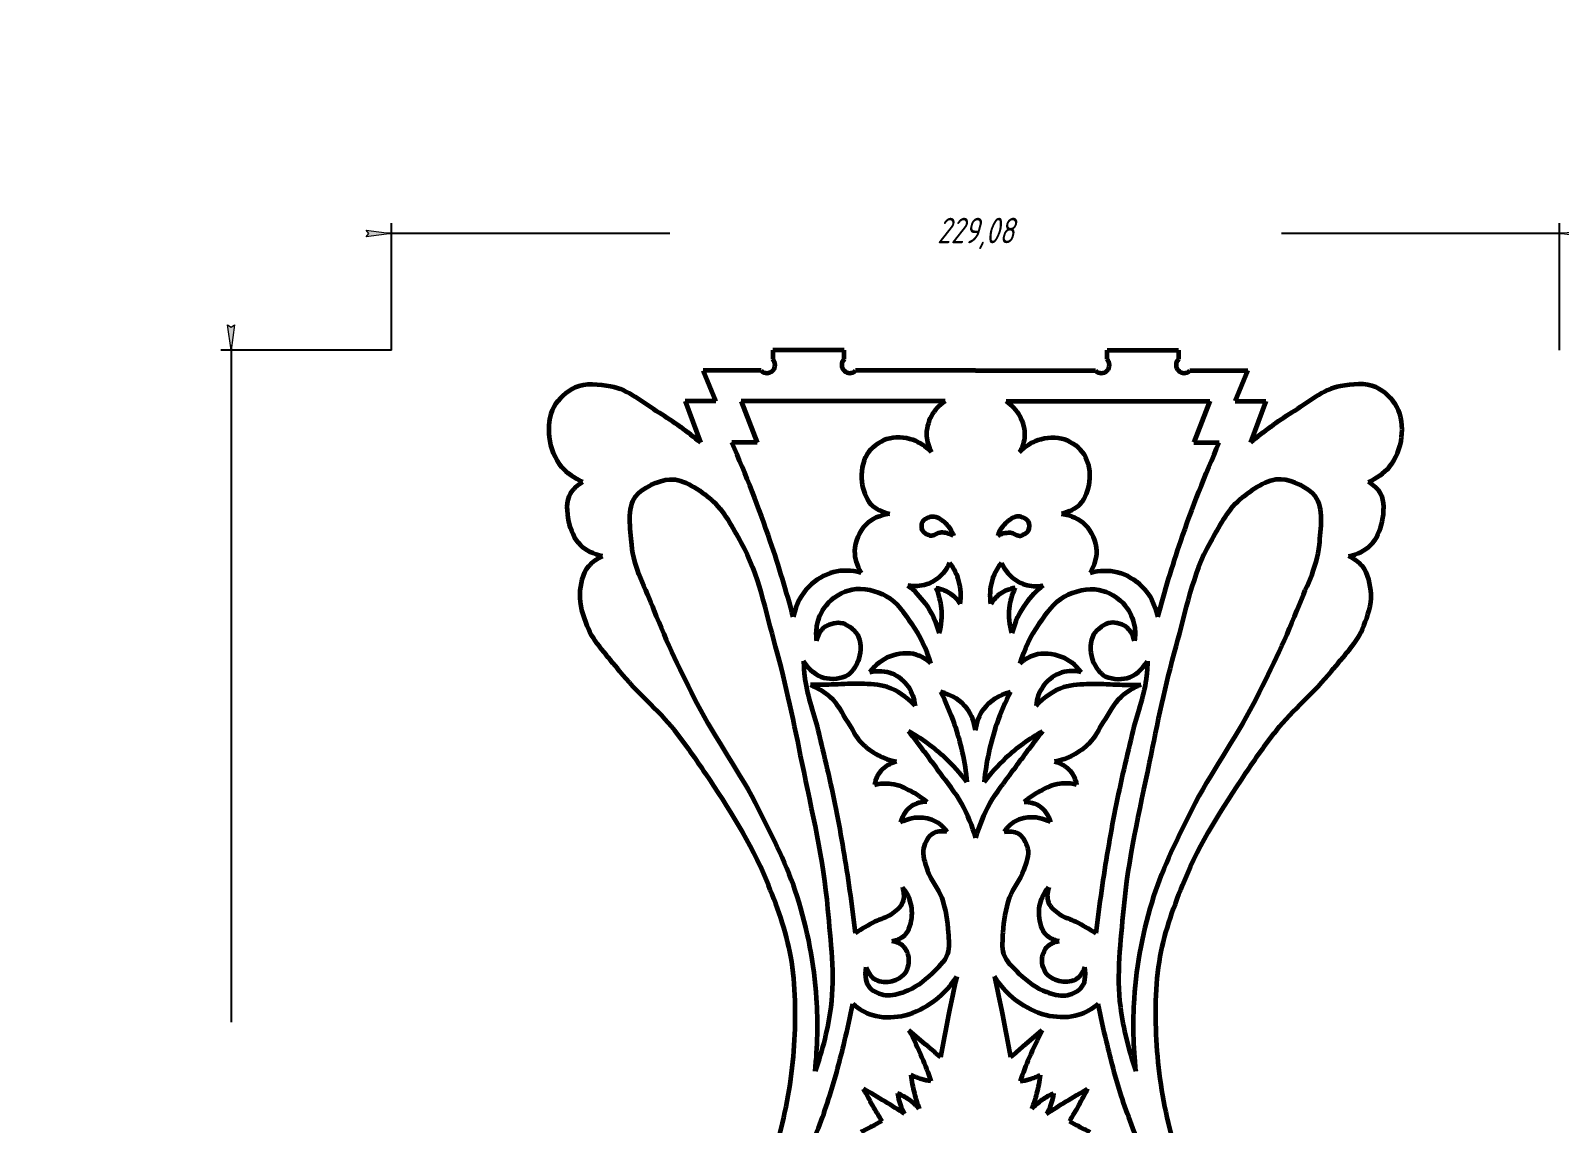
# Model space of a CAD drawing. Header units: millimetres. Extents: x -63 to 541, y 21 to 463.
# Drawn here: x -62.5 to 237.4, y 248.3 to 462.7 of the extents above; entities that cross this region are included whole.
import ezdxf

# ---------------------------------------------------------------- set-up
doc = ezdxf.new("R2010")
doc.units = ezdxf.units.MM
doc.linetypes.add('K5LT32769', pattern=[0])
doc.linetypes.add('K5LT_THIN', pattern=[0])
doc.styles.add('KDIMTEXTSTYLE', font='GOST_AU.SHX', dxfattribs={"width": 0.96, "oblique": 15, "height": 5})
doc.dimstyles.new('KDIMSTYLE (1.00)', dxfattribs={"dimtxt": 5, "dimasz": 1, "dimexe": 2, "dimexo": 0, "dimgap": 1, "dimtad": 1, "dimtxsty": 'KDIMTEXTSTYLE', "dimsah": 1, "dimcen": 0, "dimdle": 1, "dimadec": 0, "dimazin": 0, "dimtfac": 0.667, "dimtmove": 0, "dimatfit": 3, "dimfxl": 1, "dimtvp": 1, "dimtolj": 1, "dimtzin": 0, "dimarcsym": 0})

# ---------------------------------------------------------------- blocks, each defined once
blk = doc.blocks.new('KDIMARROW_01')
blk.add_hatch(color=0).paths.add_polyline_path([(0, 0), (-5, 0.66), (-4.5, 0), (-5, -0.66)])
at = {"color": 0, "linetype": 'K5LT_THIN', "lineweight": 18}
for p, q in [((-4.5, 0), (-5, 0.66)), ((-5, 0.66), (0, 0)), ((0, 0), (-5, -0.66)), ((-5, -0.66), (-4.5, 0)), ((0, 0), (-1, 0))]:
    blk.add_line(p, q, dxfattribs=at)

msp = doc.modelspace()

# ---------------------------------------------------------------- linework, layer by layer
at = {"color": 30, "linetype": 'K5LT32769', "lineweight": 60, "true_color": 0xff8000}
for p, q in [((97.06, 399.944), (83.06, 399.944)), ((83.06, 399.944), (83.06, 398.189)), ((97.06, 398.189), (97.06, 399.944)), ((148.648, 398.189), (148.648, 399.944)), ((148.648, 399.944), (162.648, 399.944)), ((162.648, 399.944), (162.648, 398.189)), ((69.431, 395.944), (71.926, 389.942)), ((80.815, 395.944), (69.431, 395.944)), ((122.854, 395.944), (99.305, 395.944)), ((122.854, 395.944), (146.402, 395.944)), ((164.893, 395.944), (176.276, 395.944)), ((176.276, 395.944), (173.781, 389.942)), ((71.926, 389.942), (65.926, 389.942)), ((65.926, 389.942), (68.926, 381.854)), ((116.87, 389.942), (76.87, 389.942)), ((76.87, 389.942), (80.03, 381.854)), ((128.837, 389.942), (168.837, 389.942)), ((168.837, 389.942), (165.677, 381.854)), ((173.781, 389.942), (179.781, 389.942)), ((179.781, 389.942), (176.781, 381.854)), ((80.03, 381.854), (75.03, 381.854)), ((165.677, 381.854), (170.677, 381.854))]:
    msp.add_line(p, q, dxfattribs=at)
for centre, start, end in [((81.937, 397.067), 225, 45), ((98.182, 397.067), 135, 315), ((147.525, 397.067), 225, 45), ((163.77, 397.067), 135, 315)]:
    msp.add_arc(centre, 1.587, start, end, dxfattribs=at)
for points, knots in [([(45.789, 374.127), (44.123, 374.841), (42.769, 375.805), (41.728, 377.019), (40.402, 378.563), (39.501, 380.844), (39.266, 382.865), (39.043, 384.789), (39.283, 387.159), (40.189, 388.833), (41.038, 390.402), (42.708, 391.975), (44.312, 392.71), (46.283, 393.613), (49.057, 393.289), (51.265, 392.895), (54.71, 392.28), (57.753, 389.654), (60.803, 387.726), (63.621, 385.944), (66.329, 383.986), (68.926, 381.854)], [0, 0, 0, 0, 1, 1, 1, 2, 2, 2, 3, 3, 3, 4, 4, 4, 5, 5, 5, 6, 6, 6, 7, 7, 7, 7]), ([(199.919, 374.127), (201.584, 374.841), (202.938, 375.805), (203.98, 377.019), (205.305, 378.563), (206.207, 380.844), (206.441, 382.865), (206.665, 384.789), (206.424, 387.159), (205.518, 388.833), (204.669, 390.402), (202.999, 391.975), (201.395, 392.71), (199.424, 393.613), (196.651, 393.289), (194.442, 392.895), (190.997, 392.28), (187.954, 389.654), (184.904, 387.726), (182.086, 385.944), (179.379, 383.986), (176.781, 381.854)], [0, 0, 0, 0, 1, 1, 1, 2, 2, 2, 3, 3, 3, 4, 4, 4, 5, 5, 5, 6, 6, 6, 7, 7, 7, 7]), ([(116.87, 389.942), (115.695, 389.139), (114.806, 388.182), (114.202, 387.073), (113.569, 385.911), (113.157, 384.401), (113.242, 383.085), (113.308, 382.043), (113.628, 381.01), (114.202, 379.984)], [0, 0, 0, 0, 1, 1, 1, 2, 2, 2, 3, 3, 3, 3]), ([(128.837, 389.942), (130.012, 389.139), (130.902, 388.182), (131.506, 387.073), (132.138, 385.911), (132.55, 384.401), (132.466, 383.085), (132.399, 382.043), (132.079, 381.01), (131.506, 379.984)], [0, 0, 0, 0, 1, 1, 1, 2, 2, 2, 3, 3, 3, 3]), ([(87.102, 347.642), (85.763, 352.645), (84.262, 357.593), (82.598, 362.484), (80.367, 369.042), (77.845, 375.498), (75.03, 381.854)], [0, 0, 0, 0, 1, 1, 1, 2, 2, 2, 2]), ([(114.202, 379.984), (113.102, 381.111), (111.896, 381.899), (110.583, 382.347), (109.013, 382.883), (106.953, 383.013), (105.415, 382.495), (103.973, 382.009), (102.397, 380.807), (101.575, 379.541), (100.643, 378.106), (100.326, 375.89), (100.541, 374.151), (100.729, 372.63), (101.333, 370.791), (102.387, 369.72), (103.279, 368.814), (104.485, 368.199), (106.005, 367.874)], [0, 0, 0, 0, 1, 1, 1, 2, 2, 2, 3, 3, 3, 4, 4, 4, 5, 5, 5, 6, 6, 6, 6]), ([(131.506, 379.984), (132.605, 381.111), (133.812, 381.899), (135.124, 382.347), (136.695, 382.883), (138.754, 383.013), (140.293, 382.495), (141.734, 382.009), (143.31, 380.807), (144.133, 379.541), (145.064, 378.106), (145.381, 375.89), (145.166, 374.151), (144.979, 372.63), (144.374, 370.791), (143.32, 369.72), (142.428, 368.814), (141.222, 368.199), (139.702, 367.874)], [0, 0, 0, 0, 1, 1, 1, 2, 2, 2, 3, 3, 3, 4, 4, 4, 5, 5, 5, 6, 6, 6, 6]), ([(158.605, 347.642), (159.944, 352.645), (161.446, 357.593), (163.11, 362.484), (165.34, 369.042), (167.863, 375.498), (170.677, 381.854)], [0, 0, 0, 0, 1, 1, 1, 2, 2, 2, 2]), ([(49.699, 359.563), (47.895, 359.919), (46.448, 360.63), (45.358, 361.697), (44.186, 362.844), (43.424, 364.731), (43.081, 366.374), (42.72, 368.106), (42.523, 370.378), (43.389, 371.85), (43.911, 372.738), (44.711, 373.497), (45.789, 374.127)], [0, 0, 0, 0, 1, 1, 1, 2, 2, 2, 3, 3, 3, 4, 4, 4, 4]), ([(91.382, 258.557), (92.867, 262.694), (93.888, 266.879), (94.444, 271.113), (95.276, 277.436), (94.401, 284.012), (93.832, 290.405), (92.975, 300.035), (90.725, 309.546), (88.779, 319.038), (87.213, 326.677), (85.681, 334.351), (83.573, 341.852), (81.641, 348.727), (80.313, 356.041), (76.836, 362.216), (75.177, 365.163), (73.554, 368.523), (71.018, 370.638), (68.778, 372.505), (65.602, 374.75), (62.903, 374.619), (60.653, 374.509), (57.509, 372.982), (56.166, 371.25), (54.467, 369.06), (55.124, 364.854), (55.4, 361.757), (55.795, 357.332), (58.189, 353.114), (59.84, 348.895), (62.276, 342.672), (65.203, 336.617), (68.262, 330.674), (71.931, 323.545), (76.772, 317.019), (80.358, 309.851), (83.124, 304.321), (85.998, 298.719), (87.86, 292.855), (89.908, 286.409), (91.25, 279.553), (91.688, 272.797), (91.994, 268.084), (91.892, 263.338), (91.382, 258.557)], [0, 0, 0, 0, 1, 1, 1, 2, 2, 2, 3, 3, 3, 4, 4, 4, 5, 5, 5, 6, 6, 6, 7, 7, 7, 8, 8, 8, 9, 9, 9, 10, 10, 10, 11, 11, 11, 12, 12, 12, 13, 13, 13, 14, 14, 14, 15, 15, 15, 15]), ([(154.325, 258.557), (152.84, 262.694), (151.82, 266.879), (151.263, 271.113), (150.432, 277.436), (151.307, 284.012), (151.875, 290.405), (152.732, 300.035), (154.983, 309.546), (156.928, 319.038), (158.494, 326.677), (160.026, 334.351), (162.134, 341.852), (164.067, 348.727), (165.395, 356.041), (168.871, 362.216), (170.53, 365.163), (172.153, 368.523), (174.69, 370.638), (176.929, 372.505), (180.105, 374.75), (182.805, 374.619), (185.054, 374.509), (188.199, 372.982), (189.542, 371.25), (191.24, 369.06), (190.584, 364.854), (190.307, 361.757), (189.912, 357.332), (187.518, 353.114), (185.867, 348.895), (183.432, 342.672), (180.505, 336.617), (177.446, 330.674), (173.776, 323.545), (168.936, 317.019), (165.35, 309.851), (162.583, 304.321), (159.71, 298.719), (157.847, 292.855), (155.8, 286.409), (154.457, 279.553), (154.019, 272.797), (153.714, 268.084), (153.816, 263.338), (154.325, 258.557)], [0, 0, 0, 0, 1, 1, 1, 2, 2, 2, 3, 3, 3, 4, 4, 4, 5, 5, 5, 6, 6, 6, 7, 7, 7, 8, 8, 8, 9, 9, 9, 10, 10, 10, 11, 11, 11, 12, 12, 12, 13, 13, 13, 14, 14, 14, 15, 15, 15, 15]), ([(196.009, 359.563), (197.813, 359.919), (199.26, 360.63), (200.349, 361.697), (201.521, 362.844), (202.284, 364.731), (202.626, 366.374), (202.987, 368.106), (203.184, 370.378), (202.318, 371.85), (201.796, 372.738), (200.996, 373.497), (199.919, 374.127)], [0, 0, 0, 0, 1, 1, 1, 2, 2, 2, 3, 3, 3, 4, 4, 4, 4]), ([(106.005, 367.874), (104.036, 367.568), (102.485, 366.854), (101.353, 365.733), (100.11, 364.501), (99.171, 362.329), (99.138, 360.564), (99.112, 359.163), (99.531, 357.735), (100.393, 356.281)], [0, 0, 0, 0, 1, 1, 1, 2, 2, 2, 3, 3, 3, 3]), ([(118.508, 363.574), (118.17, 364.542), (117.671, 365.337), (117.012, 365.96), (116.322, 366.612), (115.282, 367.413), (114.412, 367.349), (113.773, 367.301), (112.784, 366.9), (112.489, 366.352), (112.252, 365.91), (112.226, 365.064), (112.454, 364.607), (112.695, 364.123), (113.437, 363.683), (113.985, 363.574), (114.633, 363.446), (115.383, 364.155), (116.086, 364.18), (116.889, 364.208), (117.696, 364.006), (118.508, 363.574)], [0, 0, 0, 0, 1, 1, 1, 2, 2, 2, 3, 3, 3, 4, 4, 4, 5, 5, 5, 6, 6, 6, 7, 7, 7, 7]), ([(127.2, 363.574), (127.538, 364.542), (128.036, 365.337), (128.696, 365.96), (129.386, 366.612), (130.425, 367.413), (131.295, 367.349), (131.934, 367.301), (132.924, 366.9), (133.218, 366.352), (133.455, 365.91), (133.482, 365.064), (133.254, 364.607), (133.012, 364.123), (132.27, 363.683), (131.722, 363.574), (131.074, 363.446), (130.325, 364.155), (129.621, 364.18), (128.818, 364.208), (128.011, 364.006), (127.2, 363.574)], [0, 0, 0, 0, 1, 1, 1, 2, 2, 2, 3, 3, 3, 4, 4, 4, 5, 5, 5, 6, 6, 6, 7, 7, 7, 7]), ([(139.702, 367.874), (141.671, 367.568), (143.222, 366.854), (144.354, 365.733), (145.597, 364.501), (146.537, 362.329), (146.569, 360.564), (146.595, 359.163), (146.177, 357.735), (145.314, 356.281)], [0, 0, 0, 0, 1, 1, 1, 2, 2, 2, 3, 3, 3, 3]), ([(36.844, 186.795), (39.062, 187.351), (41.189, 188.084), (43.225, 188.994), (47.676, 190.982), (51.535, 194.339), (55.286, 197.486), (59.724, 201.208), (63.98, 205.39), (67.47, 209.977), (71.656, 215.48), (74.645, 221.994), (77.561, 228.314), (80.234, 234.108), (82.817, 240.072), (84.453, 246.22), (85.952, 251.854), (86.927, 257.753), (87.283, 263.573), (87.638, 269.362), (87.646, 275.366), (86.607, 281.048), (85.677, 286.126), (83.842, 291.149), (81.868, 295.94), (78.826, 303.324), (74.399, 310.201), (69.931, 316.861), (67.992, 319.751), (66.004, 322.632), (63.839, 325.353), (60.548, 329.488), (56.327, 332.864), (53.035, 336.999), (50.767, 339.847), (47.96, 342.561), (46.671, 345.903), (45.922, 347.844), (45.158, 350.06), (45.268, 352.105), (45.367, 353.945), (45.788, 356.186), (46.966, 357.569), (47.663, 358.387), (48.574, 359.052), (49.699, 359.563)], [0, 0, 0, 0, 1, 1, 1, 2, 2, 2, 3, 3, 3, 4, 4, 4, 5, 5, 5, 6, 6, 6, 7, 7, 7, 8, 8, 8, 9, 9, 9, 10, 10, 10, 11, 11, 11, 12, 12, 12, 13, 13, 13, 14, 14, 14, 15, 15, 15, 15]), ([(117.76, 358.268), (117.38, 357.376), (116.882, 356.605), (116.264, 355.954), (115.442, 355.088), (114.294, 354.348), (113.166, 353.995), (112.069, 353.652), (110.882, 353.593), (109.605, 353.817)], [0, 0, 0, 0, 1, 1, 1, 2, 2, 2, 3, 3, 3, 3]), ([(119.825, 350.185), (120.061, 351.738), (119.99, 353.21), (119.611, 354.601), (119.26, 355.893), (118.642, 357.116), (117.76, 358.268)], [0, 0, 0, 0, 1, 1, 1, 2, 2, 2, 2]), ([(125.882, 350.185), (125.646, 351.738), (125.717, 353.21), (126.096, 354.601), (126.448, 355.893), (127.065, 357.116), (127.948, 358.268)], [0, 0, 0, 0, 1, 1, 1, 2, 2, 2, 2]), ([(127.948, 358.268), (128.327, 357.376), (128.826, 356.605), (129.443, 355.954), (130.265, 355.088), (131.414, 354.348), (132.541, 353.995), (133.638, 353.652), (134.825, 353.593), (136.102, 353.817)], [0, 0, 0, 0, 1, 1, 1, 2, 2, 2, 3, 3, 3, 3]), ([(208.863, 186.795), (206.646, 187.351), (204.519, 188.084), (202.482, 188.994), (198.031, 190.982), (194.173, 194.339), (190.421, 197.486), (185.984, 201.208), (181.728, 205.39), (178.238, 209.977), (174.052, 215.48), (171.063, 221.994), (168.146, 228.314), (165.473, 234.108), (162.89, 240.072), (161.255, 246.22), (159.756, 251.854), (158.781, 257.753), (158.424, 263.573), (158.069, 269.362), (158.061, 275.366), (159.101, 281.048), (160.03, 286.126), (161.865, 291.149), (163.839, 295.94), (166.881, 303.324), (171.308, 310.201), (175.776, 316.861), (177.715, 319.751), (179.703, 322.632), (181.868, 325.353), (185.159, 329.488), (189.38, 332.864), (192.672, 336.999), (194.94, 339.847), (197.748, 342.561), (199.036, 345.903), (199.785, 347.844), (200.549, 350.06), (200.439, 352.105), (200.341, 353.945), (199.92, 356.186), (198.741, 357.569), (198.044, 358.387), (197.134, 359.052), (196.009, 359.563)], [0, 0, 0, 0, 1, 1, 1, 2, 2, 2, 3, 3, 3, 4, 4, 4, 5, 5, 5, 6, 6, 6, 7, 7, 7, 8, 8, 8, 9, 9, 9, 10, 10, 10, 11, 11, 11, 12, 12, 12, 13, 13, 13, 14, 14, 14, 15, 15, 15, 15]), ([(100.393, 356.281), (98.476, 356.801), (96.679, 356.851), (95.003, 356.429), (93.275, 355.994), (91.466, 354.879), (90.203, 353.623), (88.674, 352.101), (87.64, 350.107), (87.102, 347.642)], [0, 0, 0, 0, 1, 1, 1, 2, 2, 2, 3, 3, 3, 3]), ([(145.314, 356.281), (147.231, 356.801), (149.028, 356.851), (150.704, 356.429), (152.432, 355.994), (154.242, 354.879), (155.504, 353.623), (157.034, 352.101), (158.067, 350.107), (158.605, 347.642)], [0, 0, 0, 0, 1, 1, 1, 2, 2, 2, 3, 3, 3, 3]), ([(114.083, 338.506), (113.234, 341.348), (112.003, 343.932), (110.391, 346.259), (109.01, 348.253), (107.455, 350.564), (105.407, 351.674), (103.489, 352.714), (100.738, 353.4), (98.638, 352.966), (96.795, 352.586), (94.669, 351.335), (93.469, 349.828), (92.6, 348.737), (91.921, 347.238), (91.685, 345.828), (91.529, 344.898), (91.496, 343.95), (91.685, 342.936)], [0, 0, 0, 0, 1, 1, 1, 2, 2, 2, 3, 3, 3, 4, 4, 4, 5, 5, 5, 6, 6, 6, 6]), ([(109.605, 353.817), (110.903, 352.779), (112.019, 351.616), (112.952, 350.327), (114.207, 348.595), (115.133, 346.637), (115.73, 344.452)], [0, 0, 0, 0, 1, 1, 1, 2, 2, 2, 2]), ([(115.73, 344.452), (116.204, 346.106), (116.358, 347.732), (116.193, 349.33), (116.053, 350.68), (115.685, 352.009), (115.089, 353.319)], [0, 0, 0, 0, 1, 1, 1, 2, 2, 2, 2]), ([(115.089, 353.319), (116.207, 353.15), (117.181, 352.77), (118.009, 352.179), (118.722, 351.671), (119.327, 351.006), (119.825, 350.185)], [0, 0, 0, 0, 1, 1, 1, 2, 2, 2, 2]), ([(130.618, 353.319), (129.5, 353.15), (128.527, 352.77), (127.698, 352.179), (126.986, 351.671), (126.38, 351.006), (125.882, 350.185)], [0, 0, 0, 0, 1, 1, 1, 2, 2, 2, 2]), ([(129.977, 344.452), (129.503, 346.106), (129.349, 347.732), (129.515, 349.33), (129.654, 350.68), (130.022, 352.009), (130.618, 353.319)], [0, 0, 0, 0, 1, 1, 1, 2, 2, 2, 2]), ([(136.102, 353.817), (134.804, 352.779), (133.689, 351.616), (132.755, 350.327), (131.5, 348.595), (130.574, 346.637), (129.977, 344.452)], [0, 0, 0, 0, 1, 1, 1, 2, 2, 2, 2]), ([(131.624, 338.506), (132.474, 341.348), (133.705, 343.932), (135.316, 346.259), (136.698, 348.253), (138.253, 350.564), (140.301, 351.674), (142.218, 352.714), (144.969, 353.4), (147.069, 352.966), (148.912, 352.586), (151.038, 351.335), (152.238, 349.828), (153.107, 348.737), (153.786, 347.238), (154.023, 345.828), (154.179, 344.898), (154.211, 343.95), (154.023, 342.936)], [0, 0, 0, 0, 1, 1, 1, 2, 2, 2, 3, 3, 3, 4, 4, 4, 5, 5, 5, 6, 6, 6, 6]), ([(91.685, 342.936), (91.93, 344.05), (92.389, 344.903), (93.062, 345.495), (93.854, 346.192), (95.309, 346.618), (96.326, 346.504), (97.545, 346.368), (99.041, 345.21), (99.68, 344.16), (100.418, 342.946), (100.417, 340.868), (99.976, 339.442), (99.616, 338.275), (98.784, 336.896), (97.81, 336.237), (96.628, 335.436), (94.541, 335.277), (93.151, 335.643), (91.604, 336.052), (90.259, 337.159), (89.115, 338.967)], [0, 0, 0, 0, 1, 1, 1, 2, 2, 2, 3, 3, 3, 4, 4, 4, 5, 5, 5, 6, 6, 6, 7, 7, 7, 7]), ([(154.023, 342.936), (153.778, 344.05), (153.319, 344.903), (152.645, 345.495), (151.853, 346.192), (150.399, 346.618), (149.381, 346.504), (148.162, 346.368), (146.667, 345.21), (146.028, 344.16), (145.29, 342.946), (145.29, 340.868), (145.731, 339.442), (146.092, 338.275), (146.924, 336.896), (147.897, 336.237), (149.079, 335.436), (151.166, 335.277), (152.556, 335.643), (154.103, 336.052), (155.449, 337.159), (156.592, 338.967)], [0, 0, 0, 0, 1, 1, 1, 2, 2, 2, 3, 3, 3, 4, 4, 4, 5, 5, 5, 6, 6, 6, 7, 7, 7, 7]), ([(89.115, 338.967), (89.14, 338.011), (89.2, 337.06), (89.295, 336.115), (89.66, 332.487), (91.09, 329.025), (91.941, 325.47), (93.175, 320.316), (94.42, 315.16), (95.449, 309.963), (96.498, 304.659), (97.38, 299.317), (98.156, 293.964), (98.56, 291.18), (98.929, 288.391), (99.264, 285.596)], [0, 0, 0, 0, 1, 1, 1, 2, 2, 2, 3, 3, 3, 4, 4, 4, 5, 5, 5, 5]), ([(114.083, 338.506), (113.201, 339.324), (112.257, 339.893), (111.253, 340.213), (109.681, 340.714), (107.626, 340.48), (106.089, 339.887), (104.601, 339.312), (103.285, 338.284), (102.143, 336.801)], [0, 0, 0, 0, 1, 1, 1, 2, 2, 2, 3, 3, 3, 3]), ([(131.624, 338.506), (132.507, 339.324), (133.45, 339.893), (134.455, 340.213), (136.027, 340.714), (138.081, 340.48), (139.618, 339.887), (141.106, 339.312), (142.422, 338.284), (143.565, 336.801)], [0, 0, 0, 0, 1, 1, 1, 2, 2, 2, 3, 3, 3, 3]), ([(156.592, 338.967), (156.567, 338.011), (156.507, 337.06), (156.412, 336.115), (156.048, 332.487), (154.618, 329.025), (153.766, 325.47), (152.533, 320.316), (151.287, 315.16), (150.259, 309.963), (149.21, 304.659), (148.327, 299.317), (147.551, 293.964), (147.148, 291.18), (146.779, 288.391), (146.444, 285.596)], [0, 0, 0, 0, 1, 1, 1, 2, 2, 2, 3, 3, 3, 4, 4, 4, 5, 5, 5, 5]), ([(102.143, 336.801), (103.757, 337.153), (105.201, 337.074), (106.475, 336.563), (107.7, 336.072), (108.924, 335), (109.68, 333.892), (110.393, 332.849), (110.828, 331.612), (110.986, 330.183)], [0, 0, 0, 0, 1, 1, 1, 2, 2, 2, 3, 3, 3, 3]), ([(143.565, 336.801), (141.951, 337.153), (140.507, 337.074), (139.232, 336.563), (138.007, 336.072), (136.783, 335), (136.027, 333.892), (135.315, 332.849), (134.879, 331.612), (134.722, 330.183)], [0, 0, 0, 0, 1, 1, 1, 2, 2, 2, 3, 3, 3, 3]), ([(110.986, 330.183), (109.369, 331.963), (107.549, 333.2), (105.526, 333.892), (103.922, 334.441), (102.069, 334.439), (100.332, 334.516), (98.637, 334.591), (96.93, 334.402), (95.228, 334.367), (93.636, 334.335), (92.044, 334.315), (90.451, 334.308)], [0, 0, 0, 0, 1, 1, 1, 2, 2, 2, 3, 3, 3, 4, 4, 4, 4]), ([(90.451, 334.308), (91.945, 333.715), (93.25, 332.921), (94.367, 331.928), (95.832, 330.623), (96.659, 328.637), (97.785, 326.978), (98.708, 325.619), (99.388, 324.033), (100.527, 322.883), (101.439, 321.962), (102.547, 321.14), (103.696, 320.532), (104.828, 319.934), (106.051, 319.507), (107.364, 319.251)], [0, 0, 0, 0, 1, 1, 1, 2, 2, 2, 3, 3, 3, 4, 4, 4, 5, 5, 5, 5]), ([(122.854, 325.437), (122.605, 327.057), (122.064, 328.438), (121.229, 329.578), (120.058, 331.178), (118.31, 332.305), (115.984, 332.96)], [0, 0, 0, 0, 1, 1, 1, 2, 2, 2, 2]), ([(115.984, 332.96), (117.034, 330.915), (117.931, 328.821), (118.676, 326.679), (119.953, 323.004), (120.781, 319.185), (121.16, 315.223)], [0, 0, 0, 0, 1, 1, 1, 2, 2, 2, 2]), ([(122.854, 325.437), (123.102, 327.057), (123.643, 328.438), (124.478, 329.578), (125.649, 331.178), (127.398, 332.305), (129.723, 332.96)], [0, 0, 0, 0, 1, 1, 1, 2, 2, 2, 2]), ([(129.723, 332.96), (128.673, 330.915), (127.776, 328.821), (127.032, 326.679), (125.754, 323.004), (124.926, 319.185), (124.547, 315.223)], [0, 0, 0, 0, 1, 1, 1, 2, 2, 2, 2]), ([(134.722, 330.183), (136.338, 331.963), (138.158, 333.2), (140.182, 333.892), (141.785, 334.441), (143.638, 334.439), (145.375, 334.516), (147.071, 334.591), (148.777, 334.402), (150.479, 334.367), (152.071, 334.335), (153.664, 334.315), (155.257, 334.308)], [0, 0, 0, 0, 1, 1, 1, 2, 2, 2, 3, 3, 3, 4, 4, 4, 4]), ([(155.257, 334.308), (153.762, 333.715), (152.457, 332.921), (151.341, 331.928), (149.876, 330.623), (149.049, 328.637), (147.922, 326.978), (147, 325.619), (146.32, 324.033), (145.18, 322.883), (144.268, 321.962), (143.161, 321.14), (142.011, 320.532), (140.879, 319.934), (139.656, 319.507), (138.343, 319.251)], [0, 0, 0, 0, 1, 1, 1, 2, 2, 2, 3, 3, 3, 4, 4, 4, 5, 5, 5, 5]), ([(121.16, 315.223), (119.858, 316.948), (118.432, 318.535), (116.881, 319.985), (114.728, 321.998), (112.336, 323.747), (109.704, 325.23)], [0, 0, 0, 0, 1, 1, 1, 2, 2, 2, 2]), ([(109.704, 325.23), (111.777, 322.574), (113.802, 319.882), (115.777, 317.155), (117.23, 315.15), (118.871, 313.239), (120.056, 311.082), (121.223, 308.957), (122.156, 306.702), (122.854, 304.319)], [0, 0, 0, 0, 1, 1, 1, 2, 2, 2, 3, 3, 3, 3]), ([(136.004, 325.23), (133.93, 322.574), (131.906, 319.882), (129.93, 317.155), (128.478, 315.15), (126.836, 313.239), (125.651, 311.082), (124.484, 308.957), (123.552, 306.702), (122.854, 304.319)], [0, 0, 0, 0, 1, 1, 1, 2, 2, 2, 3, 3, 3, 3]), ([(124.547, 315.223), (125.849, 316.948), (127.276, 318.535), (128.826, 319.985), (130.979, 321.998), (133.372, 323.747), (136.004, 325.23)], [0, 0, 0, 0, 1, 1, 1, 2, 2, 2, 2]), ([(107.364, 319.251), (106.056, 318.917), (105.035, 318.324), (104.302, 317.47), (103.678, 316.744), (103.263, 315.83), (103.055, 314.728)], [0, 0, 0, 0, 1, 1, 1, 2, 2, 2, 2]), ([(138.343, 319.251), (139.652, 318.917), (140.673, 318.324), (141.406, 317.47), (142.029, 316.744), (142.445, 315.83), (142.652, 314.728)], [0, 0, 0, 0, 1, 1, 1, 2, 2, 2, 2]), ([(103.055, 314.728), (104.177, 314.982), (105.269, 315.041), (106.331, 314.906), (107.685, 314.735), (109.023, 314.088), (110.248, 313.446), (111.332, 312.879), (112.352, 312.19), (113.311, 311.381)], [0, 0, 0, 0, 1, 1, 1, 2, 2, 2, 3, 3, 3, 3]), ([(142.652, 314.728), (141.53, 314.982), (140.438, 315.041), (139.376, 314.906), (138.022, 314.735), (136.685, 314.088), (135.459, 313.446), (134.376, 312.879), (133.355, 312.19), (132.396, 311.381)], [0, 0, 0, 0, 1, 1, 1, 2, 2, 2, 3, 3, 3, 3]), ([(113.311, 311.381), (112.164, 311.366), (111.191, 311.105), (110.391, 310.597), (109.348, 309.936), (108.6, 308.856), (108.148, 307.357)], [0, 0, 0, 0, 1, 1, 1, 2, 2, 2, 2]), ([(132.396, 311.381), (133.543, 311.366), (134.517, 311.105), (135.316, 310.597), (136.359, 309.936), (137.107, 308.856), (137.56, 307.357)], [0, 0, 0, 0, 1, 1, 1, 2, 2, 2, 2]), ([(108.148, 307.357), (109.655, 308.138), (111.127, 308.447), (112.563, 308.283), (113.664, 308.157), (114.917, 307.758), (115.804, 307.072), (116.353, 306.647), (116.828, 306.112), (117.228, 305.47)], [0, 0, 0, 0, 1, 1, 1, 2, 2, 2, 3, 3, 3, 3]), ([(137.56, 307.357), (136.052, 308.138), (134.58, 308.447), (133.144, 308.283), (132.043, 308.157), (130.79, 307.758), (129.904, 307.072), (129.355, 306.647), (128.88, 306.112), (128.479, 305.47)], [0, 0, 0, 0, 1, 1, 1, 2, 2, 2, 3, 3, 3, 3]), ([(117.228, 305.47), (116.147, 305.668), (115.245, 305.573), (114.522, 305.185), (113.606, 304.693), (112.901, 303.336), (112.634, 302.3), (112.291, 300.964), (112.979, 299.32), (113.418, 297.92), (114.019, 296.001), (115.552, 294.398), (116.225, 292.502), (116.988, 290.353), (117.391, 287.995), (117.501, 285.706), (117.567, 284.32), (117.776, 282.779), (117.353, 281.522), (116.85, 280.032), (115.447, 278.766), (114.266, 277.635), (112.74, 276.172), (110.91, 274.757), (108.925, 274.074), (107.759, 273.672), (106.4, 273.214), (105.216, 273.391), (104.165, 273.548), (102.84, 274.064), (102.189, 274.816), (101.377, 275.751), (101.12, 277.117), (101.417, 278.911)], [0, 0, 0, 0, 1, 1, 1, 2, 2, 2, 3, 3, 3, 4, 4, 4, 5, 5, 5, 6, 6, 6, 7, 7, 7, 8, 8, 8, 9, 9, 9, 10, 10, 10, 11, 11, 11, 11]), ([(128.479, 305.47), (129.56, 305.668), (130.463, 305.573), (131.186, 305.185), (132.102, 304.693), (132.807, 303.336), (133.073, 302.3), (133.417, 300.964), (132.728, 299.32), (132.29, 297.92), (131.688, 296.001), (130.155, 294.398), (129.482, 292.502), (128.72, 290.353), (128.316, 287.995), (128.206, 285.706), (128.14, 284.32), (127.931, 282.779), (128.355, 281.522), (128.857, 280.032), (130.261, 278.766), (131.441, 277.635), (132.968, 276.172), (134.798, 274.757), (136.782, 274.074), (137.948, 273.672), (139.308, 273.214), (140.492, 273.391), (141.542, 273.548), (142.867, 274.064), (143.519, 274.816), (144.33, 275.751), (144.587, 277.117), (144.29, 278.911)], [0, 0, 0, 0, 1, 1, 1, 2, 2, 2, 3, 3, 3, 4, 4, 4, 5, 5, 5, 6, 6, 6, 7, 7, 7, 8, 8, 8, 9, 9, 9, 10, 10, 10, 11, 11, 11, 11]), ([(108.5, 294.618), (108.847, 293.502), (108.863, 292.513), (108.549, 291.651), (108.205, 290.706), (107.186, 289.9), (106.323, 289.277), (105.411, 288.618), (104.206, 288.383), (103.183, 287.867), (101.836, 287.189), (100.53, 286.432), (99.264, 285.596)], [0, 0, 0, 0, 1, 1, 1, 2, 2, 2, 3, 3, 3, 4, 4, 4, 4]), ([(106.432, 284.015), (107.483, 284.218), (108.324, 284.614), (108.955, 285.202), (109.886, 286.069), (110.279, 287.74), (110.379, 289.059), (110.47, 290.25), (110.235, 291.608), (109.736, 292.714), (109.431, 293.391), (109.018, 294.026), (108.5, 294.618)], [0, 0, 0, 0, 1, 1, 1, 2, 2, 2, 3, 3, 3, 4, 4, 4, 4]), ([(139.275, 284.015), (138.225, 284.218), (137.384, 284.614), (136.753, 285.202), (135.822, 286.069), (135.429, 287.74), (135.328, 289.059), (135.238, 290.25), (135.472, 291.608), (135.971, 292.714), (136.277, 293.391), (136.689, 294.026), (137.208, 294.618)], [0, 0, 0, 0, 1, 1, 1, 2, 2, 2, 3, 3, 3, 4, 4, 4, 4]), ([(137.208, 294.618), (136.861, 293.502), (136.844, 292.513), (137.158, 291.651), (137.503, 290.706), (138.522, 289.9), (139.384, 289.277), (140.296, 288.618), (141.501, 288.383), (142.524, 287.867), (143.871, 287.189), (145.178, 286.432), (146.444, 285.596)], [0, 0, 0, 0, 1, 1, 1, 2, 2, 2, 3, 3, 3, 4, 4, 4, 4]), ([(101.417, 278.911), (101.842, 277.728), (102.465, 276.907), (103.287, 276.448), (104.134, 275.974), (105.489, 275.935), (106.462, 276.181), (107.45, 276.43), (108.62, 277.124), (109.162, 277.961), (109.65, 278.714), (109.887, 279.898), (109.756, 280.81), (109.647, 281.568), (109.28, 282.474), (108.747, 283.006), (108.19, 283.561), (107.419, 283.897), (106.432, 284.015)], [0, 0, 0, 0, 1, 1, 1, 2, 2, 2, 3, 3, 3, 4, 4, 4, 5, 5, 5, 6, 6, 6, 6]), ([(144.29, 278.911), (143.866, 277.728), (143.243, 276.907), (142.421, 276.448), (141.573, 275.974), (140.219, 275.935), (139.245, 276.181), (138.258, 276.43), (137.087, 277.124), (136.545, 277.961), (136.057, 278.714), (135.82, 279.898), (135.952, 280.81), (136.061, 281.568), (136.428, 282.474), (136.96, 283.006), (137.517, 283.561), (138.289, 283.897), (139.275, 284.015)], [0, 0, 0, 0, 1, 1, 1, 2, 2, 2, 3, 3, 3, 4, 4, 4, 5, 5, 5, 6, 6, 6, 6]), ([(98.792, 271.734), (99.98, 270.719), (101.25, 269.995), (102.603, 269.561), (104.372, 268.994), (106.5, 269.02), (108.336, 269.348), (110.336, 269.705), (112.369, 270.704), (114.069, 271.84), (116.055, 273.168), (117.752, 274.913), (119.161, 277.075)], [0, 0, 0, 0, 1, 1, 1, 2, 2, 2, 3, 3, 3, 4, 4, 4, 4]), ([(119.161, 277.075), (118.597, 274.588), (118.063, 272.096), (117.559, 269.597), (117, 266.827), (116.477, 264.049), (115.992, 261.264)], [0, 0, 0, 0, 1, 1, 1, 2, 2, 2, 2]), ([(146.915, 271.734), (145.728, 270.719), (144.458, 269.995), (143.105, 269.561), (141.335, 268.994), (139.207, 269.02), (137.372, 269.348), (135.371, 269.705), (133.338, 270.704), (131.639, 271.84), (129.653, 273.168), (127.955, 274.913), (126.546, 277.075)], [0, 0, 0, 0, 1, 1, 1, 2, 2, 2, 3, 3, 3, 4, 4, 4, 4]), ([(126.546, 277.075), (127.11, 274.588), (127.645, 272.096), (128.149, 269.597), (128.708, 266.827), (129.23, 264.049), (129.716, 261.264)], [0, 0, 0, 0, 1, 1, 1, 2, 2, 2, 2]), ([(90.031, 242.474), (91.629, 246.176), (93.042, 249.939), (94.268, 253.762), (95.384, 257.238), (96.292, 260.788), (97.153, 264.338), (97.747, 266.791), (98.294, 269.257), (98.792, 271.734)], [0, 0, 0, 0, 1, 1, 1, 2, 2, 2, 3, 3, 3, 3]), ([(155.677, 242.474), (154.078, 246.176), (152.666, 249.939), (151.439, 253.762), (150.324, 257.238), (149.415, 260.788), (148.555, 264.338), (147.96, 266.791), (147.413, 269.257), (146.915, 271.734)], [0, 0, 0, 0, 1, 1, 1, 2, 2, 2, 3, 3, 3, 3]), ([(115.992, 261.264), (115.139, 262.002), (114.284, 262.738), (113.428, 263.472), (112.22, 264.508), (111.009, 265.541), (109.796, 266.57)], [0, 0, 0, 0, 1, 1, 1, 2, 2, 2, 2]), ([(109.796, 266.57), (110.71, 264.812), (111.552, 263.024), (112.322, 261.204), (112.966, 259.683), (113.56, 258.14), (114.103, 256.575)], [0, 0, 0, 0, 1, 1, 1, 2, 2, 2, 2]), ([(129.716, 261.264), (130.569, 262.002), (131.423, 262.738), (132.279, 263.472), (133.487, 264.508), (134.698, 265.541), (135.912, 266.57)], [0, 0, 0, 0, 1, 1, 1, 2, 2, 2, 2]), ([(135.912, 266.57), (134.997, 264.812), (134.155, 263.024), (133.385, 261.204), (132.741, 259.683), (132.147, 258.14), (131.604, 256.575)], [0, 0, 0, 0, 1, 1, 1, 2, 2, 2, 2]), ([(108.94, 250.165), (107.68, 250.978), (106.41, 251.773), (105.129, 252.551), (103.729, 253.402), (102.317, 254.233), (100.892, 255.044)], [0, 0, 0, 0, 1, 1, 1, 2, 2, 2, 2]), ([(100.892, 255.044), (101.455, 253.957), (102.036, 252.881), (102.637, 251.815), (103.222, 250.777), (103.825, 249.748), (104.447, 248.729)], [0, 0, 0, 0, 1, 1, 1, 2, 2, 2, 2]), ([(114.103, 256.575), (113.471, 256.657), (112.854, 256.788), (112.251, 256.967), (111.529, 257.182), (110.829, 257.467), (110.15, 257.822)], [0, 0, 0, 0, 1, 1, 1, 2, 2, 2, 2]), ([(110.15, 257.822), (110.31, 256.579), (110.547, 255.356), (110.862, 254.154), (111.128, 253.142), (111.448, 252.145), (111.824, 251.163)], [0, 0, 0, 0, 1, 1, 1, 2, 2, 2, 2]), ([(131.604, 256.575), (132.237, 256.657), (132.854, 256.788), (133.456, 256.967), (134.178, 257.182), (134.878, 257.467), (135.557, 257.822)], [0, 0, 0, 0, 1, 1, 1, 2, 2, 2, 2]), ([(135.557, 257.822), (135.398, 256.579), (135.16, 255.356), (134.845, 254.154), (134.58, 253.142), (134.259, 252.145), (133.883, 251.163)], [0, 0, 0, 0, 1, 1, 1, 2, 2, 2, 2]), ([(136.768, 250.165), (138.028, 250.978), (139.298, 251.773), (140.578, 252.551), (141.978, 253.402), (143.391, 254.233), (144.816, 255.044)], [0, 0, 0, 0, 1, 1, 1, 2, 2, 2, 2]), ([(144.816, 255.044), (144.253, 253.957), (143.671, 252.881), (143.071, 251.815), (142.485, 250.777), (141.882, 249.748), (141.261, 248.729)], [0, 0, 0, 0, 1, 1, 1, 2, 2, 2, 2]), ([(111.824, 251.163), (111.204, 251.836), (110.527, 252.43), (109.794, 252.943), (109.097, 253.431), (108.35, 253.846), (107.551, 254.189)], [0, 0, 0, 0, 1, 1, 1, 2, 2, 2, 2]), ([(107.551, 254.189), (107.655, 253.387), (107.845, 252.616), (108.121, 251.875), (108.34, 251.286), (108.613, 250.716), (108.94, 250.165)], [0, 0, 0, 0, 1, 1, 1, 2, 2, 2, 2]), ([(133.883, 251.163), (134.504, 251.836), (135.18, 252.43), (135.913, 252.943), (136.61, 253.431), (137.358, 253.846), (138.157, 254.189)], [0, 0, 0, 0, 1, 1, 1, 2, 2, 2, 2]), ([(138.157, 254.189), (138.052, 253.387), (137.862, 252.616), (137.587, 251.875), (137.368, 251.286), (137.095, 250.716), (136.768, 250.165)], [0, 0, 0, 0, 1, 1, 1, 2, 2, 2, 2]), ([(104.447, 248.729), (103.825, 248.39), (103.202, 248.054), (102.577, 247.72), (101.867, 247.341), (101.155, 246.965), (100.441, 246.593)], [0, 0, 0, 0, 1, 1, 1, 2, 2, 2, 2]), ([(141.261, 248.729), (141.882, 248.39), (142.506, 248.054), (143.13, 247.72), (143.84, 247.341), (144.553, 246.965), (145.267, 246.593)], [0, 0, 0, 0, 1, 1, 1, 2, 2, 2, 2])]:
    msp.add_open_spline(points, degree=3, knots=knots, dxfattribs=at)

# ---------------------------------------------------------------- dimensions: what is measured, and where the dimension line sits
at = {"color": 7}
msp.add_linear_dim(base=(8.313, 422.85), p1=(237.394, 399.944), p2=(8.313, 399.944), location=(122.854, 422.85), dimstyle='KDIMSTYLE (1.00)', override={"dimexo": 0, "dimpost": '\\H5.0;\\W0.965;\\Q15;<>', "dimblk1": 'KDIMARROW_01', "dimblk2": 'KDIMARROW_01', "dimse1": 0, "dimse2": 0, "dimclrt": 7, "dimtolj": 1}, dxfattribs=at).render()
msp.add_linear_dim(base=(-23.192, 21.143), p1=(8.313, 399.944), p2=(8.313, 21.143), angle=90, location=(-23.192, 210.544), dimstyle='KDIMSTYLE (1.00)', override={"dimexo": 0, "dimpost": '\\H5.0;\\W0.965;\\Q15;<>', "dimblk1": 'KDIMARROW_01', "dimblk2": 'KDIMARROW_01', "dimse1": 0, "dimse2": 0, "dimclrt": 7, "dimtolj": 1}, dxfattribs=at).render()

doc.saveas('drawing.dxf')
